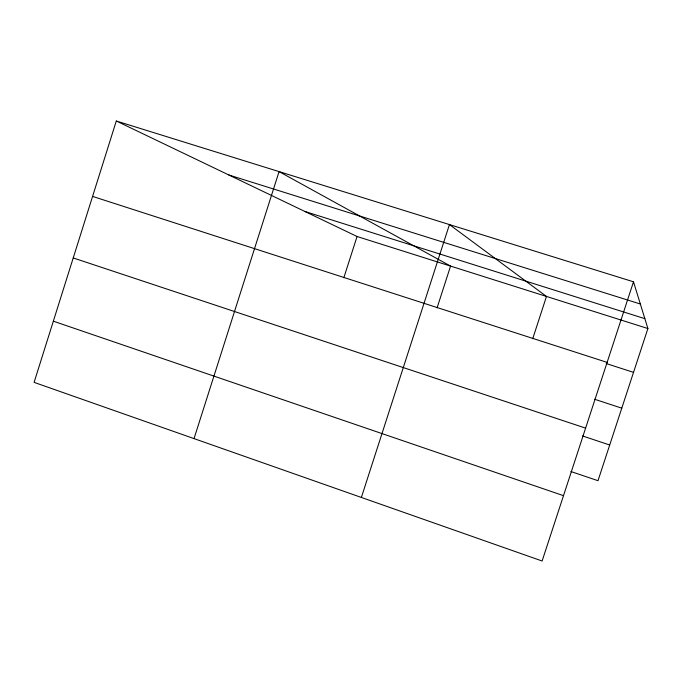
<?xml version="1.0" encoding="UTF-8"?>
<svg xmlns="http://www.w3.org/2000/svg" width="682" height="682" viewBox="0 0 682 682"><rect width="100%" height="100%" fill="white"/><g stroke="black" fill="none" stroke-linecap="round" stroke-linejoin="round"><path stroke-width="1.02" d="M116.298 120.995L34.1 382.372L542.113 561.005L633.501 281.802L116.298 120.995L357.061 236.501L647.9 328.536L597.995 480.699L570.885 471.518M194.02 438.611L279.066 171.6L450.563 266.091L437.077 307.855M343.83 277.753L357.061 236.501M361.375 497.451L449.438 224.574L546.478 296.44L532.719 338.715M228.828 174.984L640.338 304.01M304.914 211.488L644.857 318.665M92.582 196.407L607.125 362.381M606.221 363.549L633.527 372.363M594.542 399.234L621.779 408.168M73.23 257.949L585.608 428.125M582.522 435.943L609.699 445.005M53.349 321.179L563.503 495.661M633.501 281.802L647.9 328.536"/></g></svg>
